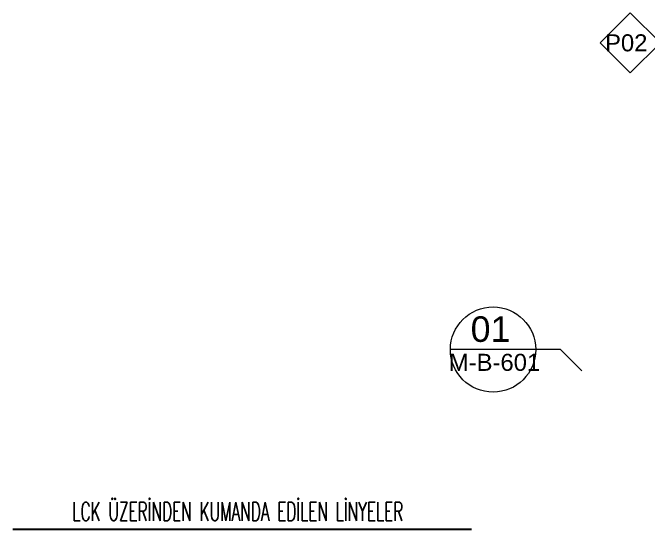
# Model space of a CAD drawing. Extents: x -2012 to 34975, y -1043 to 8321.
# Drawn here: x 16380.1 to 16752.8, y 3044.5 to 3347.7 of the extents above; entities that cross this region are included whole.
import ezdxf
from ezdxf.enums import TextEntityAlignment as Align

# ---------------------------------------------------------------- set-up
doc = ezdxf.new("R2010")
doc.units = 0
doc.header["$LTSCALE"] = 25
doc.layers.get('0').update_dxf_attribs({"color": 9, "lineweight": 9})
for name, color, linetype, lineweight in [('21', 9, 'Continuous', 9), ('22', 8, 'Continuous', 9), ('E-YAZI', 7, 'Continuous', 30)]:
    doc.layers.add(name, color=color, linetype=linetype, lineweight=lineweight)
doc.styles.add('Arial', font='arial.ttf', dxfattribs={"height": 2.5})
doc.styles.add('E-YAZI', font='txttw.shx')

# ---------------------------------------------------------------- blocks, each defined once
blk = doc.blocks.new('0_windowno')
for points in [[(0, 3.536), (-3.536, 0), (0, -3.536), (3.536, 0), (0, 3.536)], [(3.536, 0), (11.536, 0)]]:
    blk.add_lwpolyline(points)
at = {"style": 'Arial'}
blk.add_attdef('GENISLIK', text='', height=2, dxfattribs=at).set_placement((4.036, 0), align=Align.BOTTOM_LEFT)
blk.add_attdef('PENCERENO', text='', height=2, dxfattribs=at).set_placement((0, 0), align=Align.MIDDLE_CENTER)
blk.add_attdef('YUKSEKLIK', text='', height=2, dxfattribs=at).set_placement((4.036, -0.5), align=Align.TOP_LEFT)
blk = doc.blocks.new('0_detailbox1')
blk.add_lwpolyline([(10.411, -2.5), (7.911, 0), (-5, 0)])
blk.add_circle((0, 0), 5)
at = {"style": 'Arial'}
blk.add_attdef('DETAYADI', text='', height=3, dxfattribs=at).set_placement((0, 0), align=Align.BOTTOM_CENTER)
blk.add_attdef('PAFTAADI', text='', height=2, dxfattribs=at).set_placement((0, -0.5), align=Align.TOP_CENTER)

msp = doc.modelspace()

# ---------------------------------------------------------------- linework, layer by layer
at = {"layer": 'E-YAZI'}
msp.add_line((16380.13, 3044.53), (16649.11, 3044.53), dxfattribs=at)

# ---------------------------------------------------------------- block references
at = {"layer": '21'}
ref = msp.add_blockref('0_detailbox1', (16661.78, 3150), dxfattribs=dict(at, xscale=5, yscale=5, zscale=5))
ref.add_attrib('DETAYADI', '01', dxfattribs={"layer": '0', "height": 15, "style": 'Arial'}).set_placement((16660.3, 3150), align=Align.BOTTOM_CENTER)
ref.add_attrib('PAFTAADI', 'M-B-601', dxfattribs={"layer": '0', "height": 10, "style": 'Arial'}).set_placement((16662.64, 3147.5), align=Align.TOP_CENTER)
at = {"layer": '22'}
ref = msp.add_blockref('0_windowno', (16742.2, 3330), dxfattribs=dict(at, xscale=5, yscale=5, zscale=5))
ref.add_attrib('PENCERENO', 'P02', dxfattribs={"layer": '0', "height": 10, "style": 'Arial'}).set_placement((16739.87, 3330), align=Align.MIDDLE_CENTER)
ref.add_attrib('GENISLIK', '150', dxfattribs={"layer": '0', "height": 10, "style": 'Arial'}).set_placement((16761.44, 3330), align=Align.BOTTOM_LEFT)
ref.add_attrib('YUKSEKLIK', '240', dxfattribs={"layer": '0', "height": 10, "style": 'Arial'}).set_placement((16762.55, 3327.5), align=Align.TOP_LEFT)

# ---------------------------------------------------------------- texts
at = {"layer": 'E-YAZI', "color": 3, "linetype": 'Continuous', "style": 'E-YAZI', "width": 0.6}
msp.add_text('LCK ÜZERİNDEN KUMANDA EDİLEN LİNYELER', height=10.9375, dxfattribs=at).set_placement((16512.16, 3055), align=Align.MIDDLE_CENTER)

doc.saveas('drawing.dxf')
